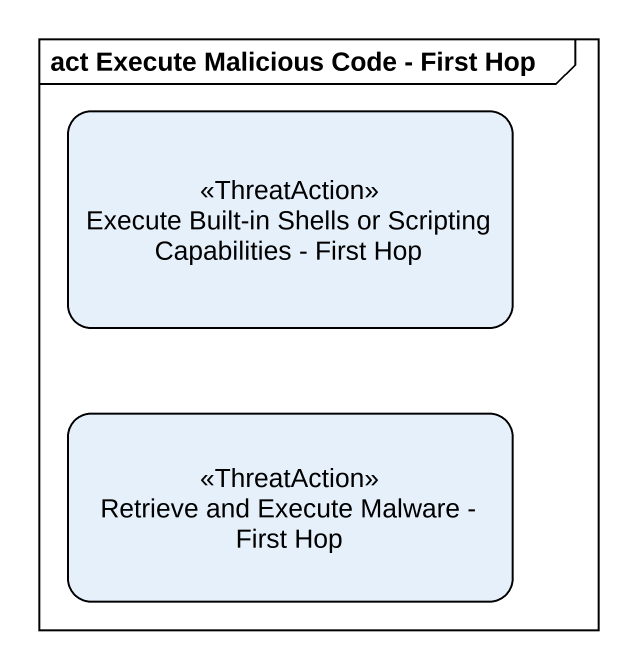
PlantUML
@startuml
mainframe act Execute Malicious Code - First Hop
hide empty description
state "Execute Built-in Shells or Scripting Capabilities - First Hop" as Execute_Built_in_Shells_or <<ThreatAction>>
state "Retrieve and Execute Malware - First Hop" as Retrieve_and_Execute <<ThreatAction>>
@enduml
